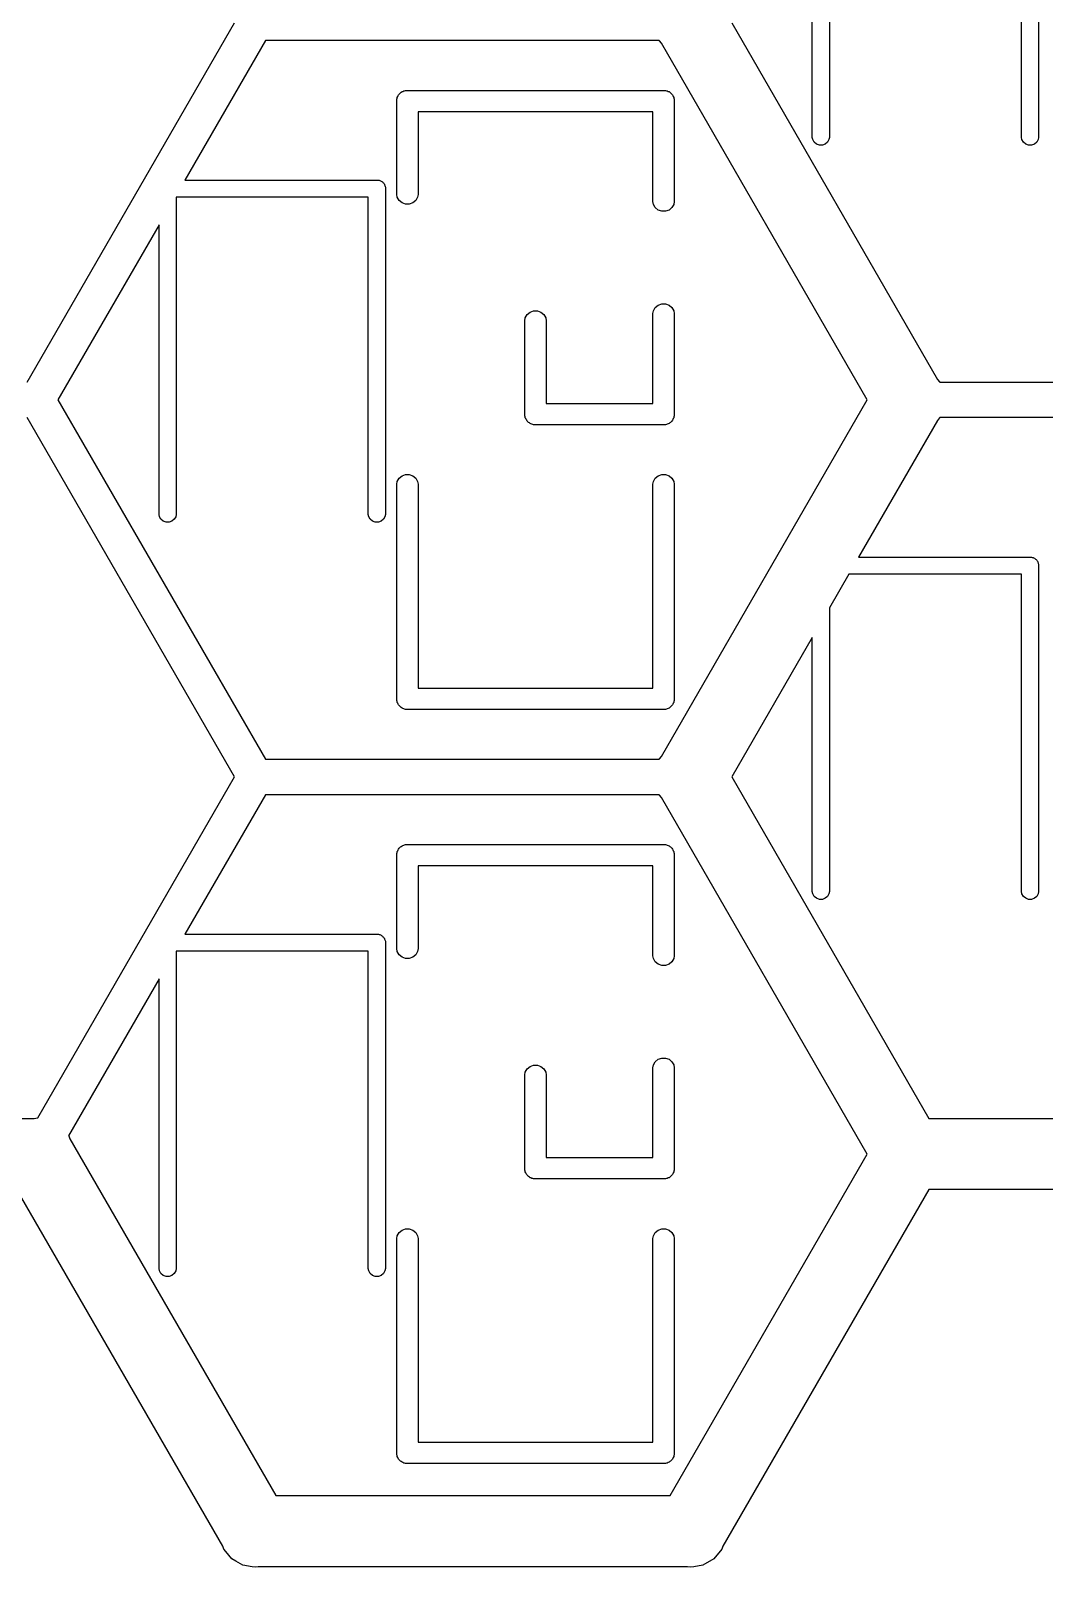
# Model space of a CAD drawing. Extents: x -0.7 to 56.4, y -0.3 to 45.3.
# Drawn here: x 13.22 to 20.34, y -0.25 to 10.54 of the extents above; entities that cross this region are included whole.
import ezdxf

# ---------------------------------------------------------------- set-up
doc = ezdxf.new("R2010")
doc.units = 0
doc.header["$MEASUREMENT"] = 0
doc.layers.add('BLACK', color=7, linetype='CONTINUOUS')

msp = doc.modelspace()

# ---------------------------------------------------------------- linework, layer by layer
at = {"layer": 'BLACK', "linetype": 'CONTINUOUS'}
for p, q in [((20.1847, 9.79476), (20.1847, 12.025)), ((20.3047, 12.0902), (20.3047, 9.79475)), ((18.8347, 11.7888), (18.8347, 9.79475)), ((18.7147, 9.79475), (18.7147, 11.5809)), ((13.1976, 8.075), (14.6554, 10.6)), ((18.1484, 10.6), (19.5953, 8.09393)), ((14.872, 10.475), (14.3061, 9.495)), ((17.6392, 10.475), (14.872, 10.475)), ((17.6399, 10.4731), (17.6392, 10.475)), ((17.6542, 10.4561), (17.6399, 10.4731)), ((19.101, 7.95), (17.6542, 10.4561)), ((15.7948, 10.0632), (15.7971, 10.0695)), ((15.7948, 10.0566), (15.7948, 10.0632)), ((15.7948, 9.39344), (15.7948, 10.0566)), ((15.7948, 10.0566), (15.7948, 10.0566)), ((15.7971, 10.0695), (15.7982, 10.076)), ((15.7982, 10.076), (15.8016, 10.0818)), ((15.8016, 10.0818), (15.8038, 10.0881)), ((15.8038, 10.0881), (15.8081, 10.0932)), ((15.8081, 10.0932), (15.8115, 10.099)), ((15.8115, 10.099), (15.8166, 10.1032)), ((15.8166, 10.1032), (15.8209, 10.1083)), ((15.8209, 10.1083), (15.8266, 10.1117)), ((15.8266, 10.1117), (15.8317, 10.116)), ((15.8317, 10.116), (15.838, 10.1182)), ((15.838, 10.1182), (15.8438, 10.1216)), ((15.8438, 10.1216), (15.8503, 10.1227)), ((15.8503, 10.1227), (15.8566, 10.125)), ((15.8566, 10.125), (15.8632, 10.125)), ((15.8632, 10.125), (15.8632, 10.125)), ((15.8632, 10.125), (17.6764, 10.125)), ((17.6764, 10.125), (17.683, 10.125)), ((17.6764, 10.125), (17.6764, 10.125)), ((17.683, 10.125), (17.6893, 10.1227)), ((17.6893, 10.1227), (17.6959, 10.1216)), ((17.6959, 10.1216), (17.7016, 10.1182)), ((17.7016, 10.1182), (17.7079, 10.116)), ((17.7079, 10.116), (17.713, 10.1117)), ((17.713, 10.1117), (17.7188, 10.1083)), ((17.7188, 10.1083), (17.723, 10.1032)), ((17.723, 10.1032), (17.7281, 10.099)), ((17.7281, 10.099), (17.7315, 10.0932)), ((17.7315, 10.0932), (17.7358, 10.0881)), ((17.7358, 10.0881), (17.738, 10.0818)), ((17.738, 10.0818), (17.7414, 10.076)), ((17.7414, 10.076), (17.7425, 10.0695)), ((17.7425, 10.0695), (17.7448, 10.0632)), ((17.7448, 10.0632), (17.7448, 10.0566)), ((17.7448, 10.0566), (17.7448, 10.0566)), ((17.7448, 10.0566), (17.7448, 9.34344)), ((17.5948, 9.975), (15.9448, 9.975)), ((15.9448, 9.975), (15.9448, 9.39344)), ((17.5948, 9.34344), (17.5948, 9.975)), ((18.7175, 9.77916), (18.7147, 9.79475)), ((18.7281, 9.76084), (18.7175, 9.77916)), ((18.7443, 9.74724), (18.7281, 9.76084)), ((18.7642, 9.74), (18.7443, 9.74724)), ((18.7853, 9.74), (18.7642, 9.74)), ((18.8052, 9.74724), (18.7853, 9.74)), ((18.8214, 9.76084), (18.8052, 9.74724)), ((18.832, 9.77916), (18.8214, 9.76084)), ((18.8347, 9.79475), (18.832, 9.77916)), ((20.1875, 9.77916), (20.1847, 9.79476)), ((20.1981, 9.76084), (20.1875, 9.77916)), ((20.2143, 9.74724), (20.1981, 9.76084)), ((20.2342, 9.74), (20.2143, 9.74724)), ((20.2553, 9.74), (20.2342, 9.74)), ((20.2752, 9.74724), (20.2553, 9.74)), ((20.2914, 9.76084), (20.2752, 9.74724)), ((20.302, 9.77916), (20.2914, 9.76084)), ((20.3047, 9.79475), (20.302, 9.77916)), ((14.3061, 9.495), (15.66, 9.495)), ((15.66, 9.495), (15.6601, 9.495)), ((15.6601, 9.495), (15.6654, 9.495)), ((15.6654, 9.495), (15.6704, 9.49318)), ((15.6704, 9.49318), (15.6756, 9.49225)), ((15.6756, 9.49225), (15.6803, 9.48959)), ((15.6803, 9.48959), (15.6853, 9.48776)), ((15.6853, 9.48776), (15.6894, 9.48433)), ((15.6894, 9.48433), (15.694, 9.48167)), ((15.694, 9.48167), (15.6974, 9.47759)), ((15.6974, 9.47759), (15.7015, 9.47416)), ((15.7015, 9.47416), (15.7041, 9.46955)), ((15.7041, 9.46955), (15.7076, 9.46546)), ((15.7076, 9.46546), (15.7094, 9.46045)), ((15.7094, 9.46045), (15.7121, 9.45584)), ((15.7121, 9.45584), (15.713, 9.45059)), ((15.713, 9.45059), (15.7148, 9.44558)), ((15.7148, 9.44558), (15.7148, 9.44025)), ((15.7148, 9.44025), (15.7148, 9.44025)), ((15.7148, 9.44025), (15.7148, 7.14475)), ((15.5948, 9.375), (14.2448, 9.375)), ((14.2448, 9.375), (14.2448, 7.14475)), ((15.5948, 7.14475), (15.5948, 9.375)), ((15.7982, 9.37395), (15.7948, 9.39344)), ((15.8115, 9.35105), (15.7982, 9.37395)), ((15.8317, 9.33405), (15.8115, 9.35105)), ((15.8566, 9.325), (15.8317, 9.33405)), ((15.883, 9.325), (15.8566, 9.325)), ((15.9079, 9.33405), (15.883, 9.325)), ((15.9281, 9.35105), (15.9079, 9.33405)), ((15.9414, 9.37395), (15.9281, 9.35105)), ((15.9448, 9.39344), (15.9414, 9.37395)), ((17.5982, 9.32395), (17.5948, 9.34344)), ((17.6115, 9.30105), (17.5982, 9.32395)), ((17.6317, 9.28405), (17.6115, 9.30105)), ((17.7281, 9.30105), (17.7079, 9.28405)), ((17.7414, 9.32395), (17.7281, 9.30105)), ((17.7448, 9.34344), (17.7414, 9.32395)), ((14.1248, 9.1809), (13.4141, 7.95)), ((14.1248, 7.14475), (14.1248, 9.1809)), ((17.6566, 9.275), (17.6317, 9.28405)), ((17.683, 9.275), (17.6566, 9.275)), ((17.7079, 9.28405), (17.683, 9.275)), ((16.6982, 8.52605), (16.7115, 8.54895)), ((16.7115, 8.54895), (16.7317, 8.56595)), ((16.7317, 8.56595), (16.7566, 8.575)), ((16.7566, 8.575), (16.783, 8.575)), ((16.783, 8.575), (16.8079, 8.56595)), ((16.8079, 8.56595), (16.8281, 8.54895)), ((16.8281, 8.54895), (16.8414, 8.52605)), ((17.5948, 8.55655), (17.5982, 8.57605)), ((17.5948, 7.925), (17.5948, 8.55655)), ((17.5982, 8.57605), (17.6115, 8.59895)), ((17.6115, 8.59895), (17.6317, 8.61595)), ((17.6317, 8.61595), (17.6566, 8.625)), ((17.6566, 8.625), (17.683, 8.625)), ((17.683, 8.625), (17.7079, 8.61595)), ((17.7079, 8.61595), (17.7281, 8.59895)), ((17.7281, 8.59895), (17.7414, 8.57605)), ((17.7414, 8.57605), (17.7448, 8.55656)), ((17.7448, 8.55656), (17.7448, 7.84344)), ((16.6948, 8.50655), (16.6982, 8.52605)), ((16.6948, 7.86322), (16.6948, 8.50655)), ((16.8414, 8.52605), (16.8448, 8.50656)), ((16.8448, 8.50656), (16.8448, 7.925)), ((19.5953, 8.09393), (19.6096, 8.07693)), ((19.6096, 8.07693), (19.6103, 8.075)), ((19.6103, 8.075), (22.3775, 8.075)), ((13.4141, 7.95), (14.872, 5.425)), ((16.8448, 7.925), (17.5948, 7.925)), ((17.6542, 5.44394), (19.101, 7.95)), ((14.6554, 5.3), (13.1976, 7.825)), ((16.6948, 7.83678), (16.6948, 7.86322)), ((16.6971, 7.83051), (16.6948, 7.83678)), ((16.6982, 7.82395), (16.6971, 7.83051)), ((16.7016, 7.81819), (16.6982, 7.82395)), ((16.7038, 7.81192), (16.7016, 7.81819)), ((16.7081, 7.80681), (16.7038, 7.81192)), ((16.7115, 7.80105), (16.7081, 7.80681)), ((16.7166, 7.79677), (16.7115, 7.80105)), ((16.7209, 7.79166), (16.7166, 7.79677)), ((16.7266, 7.78833), (16.7209, 7.79166)), ((16.7317, 7.78405), (16.7266, 7.78833)), ((16.738, 7.78177), (16.7317, 7.78405)), ((16.7438, 7.77844), (16.738, 7.78177)), ((16.7503, 7.77728), (16.7438, 7.77844)), ((16.7566, 7.775), (16.7503, 7.77728)), ((16.7632, 7.775), (16.7566, 7.775)), ((17.6764, 7.775), (16.7632, 7.775)), ((16.7632, 7.775), (16.7632, 7.775)), ((17.683, 7.775), (17.6764, 7.775)), ((17.6764, 7.775), (17.6764, 7.775)), ((17.6893, 7.77728), (17.683, 7.775)), ((17.6959, 7.77844), (17.6893, 7.77728)), ((17.7016, 7.78177), (17.6959, 7.77844)), ((17.7079, 7.78405), (17.7016, 7.78177)), ((17.713, 7.78833), (17.7079, 7.78405)), ((17.7188, 7.79166), (17.713, 7.78833)), ((17.723, 7.79676), (17.7188, 7.79166)), ((17.7281, 7.80105), (17.723, 7.79676)), ((17.7315, 7.80682), (17.7281, 7.80105)), ((17.7358, 7.81192), (17.7315, 7.80682)), ((17.738, 7.81818), (17.7358, 7.81192)), ((17.7414, 7.82395), (17.738, 7.81818)), ((17.7425, 7.83051), (17.7414, 7.82395)), ((17.7448, 7.83678), (17.7425, 7.83051)), ((17.7448, 7.84344), (17.7448, 7.84344)), ((17.7448, 7.84344), (17.7448, 7.83678)), ((19.5953, 7.80607), (19.0404, 6.845)), ((19.6096, 7.82307), (19.5953, 7.80607)), ((19.6103, 7.825), (19.6096, 7.82307)), ((22.3775, 7.825), (19.6103, 7.825)), ((15.7948, 7.35656), (15.7982, 7.37605)), ((15.7948, 5.84345), (15.7948, 7.35656)), ((15.7982, 7.37605), (15.8115, 7.39895)), ((15.8115, 7.39895), (15.8317, 7.41595)), ((15.8317, 7.41595), (15.8566, 7.425)), ((15.8566, 7.425), (15.883, 7.425)), ((15.883, 7.425), (15.9079, 7.41595)), ((15.9079, 7.41595), (15.9281, 7.39895)), ((15.9281, 7.39895), (15.9414, 7.37605)), ((15.9414, 7.37605), (15.9448, 7.35656)), ((15.9448, 7.35656), (15.9448, 5.925)), ((17.5948, 7.35655), (17.5982, 7.37605)), ((17.5948, 5.925), (17.5948, 7.35655)), ((17.5982, 7.37605), (17.6115, 7.39895)), ((17.6115, 7.39895), (17.6317, 7.41595)), ((17.6317, 7.41595), (17.6566, 7.425)), ((17.6566, 7.425), (17.683, 7.425)), ((17.683, 7.425), (17.7079, 7.41595)), ((17.7079, 7.41595), (17.7281, 7.39895)), ((17.7281, 7.39895), (17.7414, 7.37605)), ((17.7414, 7.37605), (17.7448, 7.35656)), ((17.7448, 7.35656), (17.7448, 5.84344)), ((14.1276, 7.12916), (14.1248, 7.14475)), ((14.1381, 7.11084), (14.1276, 7.12916)), ((14.2421, 7.12916), (14.2315, 7.11084)), ((14.2448, 7.14475), (14.2421, 7.12916)), ((15.5976, 7.12916), (15.5948, 7.14475)), ((15.6081, 7.11084), (15.5976, 7.12916)), ((15.7121, 7.12916), (15.7015, 7.11084)), ((15.7148, 7.14475), (15.7121, 7.12916)), ((14.1543, 7.09724), (14.1381, 7.11084)), ((14.1742, 7.09), (14.1543, 7.09724)), ((14.1954, 7.09), (14.1742, 7.09)), ((14.2153, 7.09724), (14.1954, 7.09)), ((14.2315, 7.11084), (14.2153, 7.09724)), ((15.6243, 7.09724), (15.6081, 7.11084)), ((15.6442, 7.09), (15.6243, 7.09724)), ((15.6654, 7.09), (15.6442, 7.09)), ((15.6853, 7.09724), (15.6654, 7.09)), ((15.7015, 7.11084), (15.6853, 7.09724)), ((19.0404, 6.845), (20.25, 6.845)), ((20.25, 6.845), (20.25, 6.845)), ((20.25, 6.845), (20.2553, 6.845)), ((20.2553, 6.845), (20.2603, 6.84318)), ((20.2603, 6.84318), (20.2656, 6.84225)), ((20.2656, 6.84225), (20.2702, 6.83959)), ((20.2702, 6.83959), (20.2752, 6.83776)), ((20.2752, 6.83776), (20.2793, 6.83433)), ((20.2793, 6.83433), (20.2839, 6.83167)), ((20.2839, 6.83167), (20.2873, 6.82759)), ((20.2873, 6.82759), (20.2914, 6.82416)), ((20.2914, 6.82416), (20.2941, 6.81955)), ((20.2941, 6.81955), (20.2975, 6.81546)), ((20.2975, 6.81546), (20.2993, 6.81045)), ((20.2993, 6.81045), (20.302, 6.80584)), ((20.302, 6.80584), (20.3029, 6.80059)), ((18.9711, 6.725), (18.8347, 6.48875)), ((20.1847, 6.725), (18.9711, 6.725)), ((20.1847, 4.49475), (20.1847, 6.725)), ((20.3029, 6.80059), (20.3047, 6.79558)), ((20.3047, 6.79558), (20.3047, 6.79025)), ((20.3047, 6.79025), (20.3047, 6.79025)), ((20.3047, 6.79025), (20.3047, 4.49475)), ((18.8347, 6.48875), (18.8347, 4.49475)), ((18.7147, 6.2809), (18.1484, 5.3)), ((18.7147, 4.49475), (18.7147, 6.2809)), ((15.7948, 5.84344), (15.7948, 5.84345)), ((15.7948, 5.83678), (15.7948, 5.84344)), ((15.7971, 5.83051), (15.7948, 5.83678)), ((15.9448, 5.925), (17.5948, 5.925)), ((17.7448, 5.83678), (17.7425, 5.83052)), ((17.7448, 5.84344), (17.7448, 5.84344)), ((17.7448, 5.84344), (17.7448, 5.83678)), ((15.7982, 5.82395), (15.7971, 5.83051)), ((15.8016, 5.81818), (15.7982, 5.82395)), ((15.8038, 5.81192), (15.8016, 5.81818)), ((15.8081, 5.80682), (15.8038, 5.81192)), ((15.8115, 5.80105), (15.8081, 5.80682)), ((15.8166, 5.79676), (15.8115, 5.80105)), ((15.8209, 5.79166), (15.8166, 5.79676)), ((15.8266, 5.78833), (15.8209, 5.79166)), ((15.8317, 5.78405), (15.8266, 5.78833)), ((15.838, 5.78177), (15.8317, 5.78405)), ((15.8438, 5.77844), (15.838, 5.78177)), ((15.8503, 5.77728), (15.8438, 5.77844)), ((15.8566, 5.775), (15.8503, 5.77728)), ((15.8632, 5.775), (15.8566, 5.775)), ((17.6764, 5.775), (15.8632, 5.775)), ((15.8632, 5.775), (15.8632, 5.775)), ((17.683, 5.775), (17.6764, 5.775)), ((17.6764, 5.775), (17.6764, 5.775)), ((17.6893, 5.77728), (17.683, 5.775)), ((17.6959, 5.77844), (17.6893, 5.77728)), ((17.7016, 5.78177), (17.6959, 5.77844)), ((17.7079, 5.78405), (17.7016, 5.78177)), ((17.713, 5.78833), (17.7079, 5.78405)), ((17.7188, 5.79166), (17.713, 5.78833)), ((17.723, 5.79676), (17.7188, 5.79166)), ((17.7281, 5.80105), (17.723, 5.79676)), ((17.7315, 5.80682), (17.7281, 5.80105)), ((17.7358, 5.81192), (17.7315, 5.80682)), ((17.738, 5.81818), (17.7358, 5.81192)), ((17.7414, 5.82395), (17.738, 5.81818)), ((17.7425, 5.83052), (17.7414, 5.82395)), ((14.872, 5.425), (17.6392, 5.425)), ((17.6392, 5.425), (17.6399, 5.42693)), ((17.6399, 5.42693), (17.6542, 5.44394)), ((13.2718, 2.9035), (14.6554, 5.3)), ((18.1484, 5.3), (19.5341, 2.9)), ((14.872, 5.175), (14.3061, 4.195)), ((17.6392, 5.175), (14.872, 5.175)), ((17.6399, 5.17307), (17.6392, 5.175)), ((17.6542, 5.15606), (17.6399, 5.17307)), ((19.101, 2.65), (17.6542, 5.15606)), ((15.7948, 4.76322), (15.7971, 4.76949)), ((15.7948, 4.75656), (15.7948, 4.76322)), ((15.7948, 4.75655), (15.7948, 4.75656)), ((15.7948, 4.09344), (15.7948, 4.75655)), ((15.7971, 4.76949), (15.7982, 4.77605)), ((15.7982, 4.77605), (15.8016, 4.78181)), ((15.8016, 4.78181), (15.8038, 4.78808)), ((15.8038, 4.78808), (15.8081, 4.79318)), ((15.8081, 4.79318), (15.8115, 4.79895)), ((15.8115, 4.79895), (15.8166, 4.80323)), ((15.8166, 4.80323), (15.8209, 4.80834)), ((15.8209, 4.80834), (15.8266, 4.81167)), ((15.8266, 4.81167), (15.8317, 4.81595)), ((15.8317, 4.81595), (15.838, 4.81823)), ((15.838, 4.81823), (15.8438, 4.82156)), ((15.8438, 4.82156), (15.8503, 4.82272)), ((15.8503, 4.82272), (15.8566, 4.825)), ((15.8566, 4.825), (15.8632, 4.825)), ((15.8632, 4.825), (15.8632, 4.825)), ((15.8632, 4.825), (17.6764, 4.825)), ((17.6764, 4.825), (17.683, 4.825)), ((17.6764, 4.825), (17.6764, 4.825)), ((17.683, 4.825), (17.6893, 4.82272)), ((17.6893, 4.82272), (17.6959, 4.82156)), ((17.6959, 4.82156), (17.7016, 4.81823)), ((17.7016, 4.81823), (17.7079, 4.81595)), ((17.7079, 4.81595), (17.713, 4.81167)), ((17.713, 4.81167), (17.7188, 4.80834)), ((17.7188, 4.80834), (17.723, 4.80323)), ((17.723, 4.80323), (17.7281, 4.79895)), ((17.7281, 4.79895), (17.7315, 4.79318)), ((17.7315, 4.79318), (17.7358, 4.78808)), ((17.7358, 4.78808), (17.738, 4.78182)), ((17.738, 4.78182), (17.7414, 4.77605)), ((17.7414, 4.77605), (17.7425, 4.76948)), ((17.7425, 4.76948), (17.7448, 4.76322)), ((17.7448, 4.76322), (17.7448, 4.75656)), ((17.7448, 4.75656), (17.7448, 4.75656)), ((17.7448, 4.75656), (17.7448, 4.04344)), ((17.5948, 4.675), (15.9448, 4.675)), ((15.9448, 4.675), (15.9448, 4.09344)), ((17.5948, 4.04344), (17.5948, 4.675)), ((18.7175, 4.47916), (18.7147, 4.49475)), ((18.7281, 4.46084), (18.7175, 4.47916)), ((18.7443, 4.44724), (18.7281, 4.46084)), ((18.7642, 4.44), (18.7443, 4.44724)), ((18.7853, 4.44), (18.7642, 4.44)), ((18.8052, 4.44724), (18.7853, 4.44)), ((18.8214, 4.46084), (18.8052, 4.44724)), ((18.832, 4.47916), (18.8214, 4.46084)), ((18.8347, 4.49475), (18.832, 4.47916)), ((20.1875, 4.47916), (20.1847, 4.49475)), ((20.1981, 4.46084), (20.1875, 4.47916)), ((20.2143, 4.44724), (20.1981, 4.46084)), ((20.2342, 4.44), (20.2143, 4.44724)), ((20.2553, 4.44), (20.2342, 4.44)), ((20.2752, 4.44724), (20.2553, 4.44)), ((20.2914, 4.46084), (20.2752, 4.44724)), ((20.302, 4.47916), (20.2914, 4.46084)), ((20.3047, 4.49475), (20.302, 4.47916)), ((14.3061, 4.195), (15.66, 4.195)), ((15.66, 4.195), (15.6601, 4.195)), ((15.6601, 4.195), (15.6654, 4.195)), ((15.6654, 4.195), (15.6704, 4.19318)), ((15.6704, 4.19318), (15.6756, 4.19225)), ((15.6756, 4.19225), (15.6803, 4.18959)), ((15.6803, 4.18959), (15.6853, 4.18776)), ((15.6853, 4.18776), (15.6894, 4.18433)), ((15.6894, 4.18433), (15.694, 4.18167)), ((15.694, 4.18167), (15.6974, 4.17759)), ((15.6974, 4.17759), (15.7015, 4.17416)), ((15.7015, 4.17416), (15.7041, 4.16955)), ((15.7041, 4.16955), (15.7076, 4.16546)), ((15.7076, 4.16546), (15.7094, 4.16045)), ((15.7094, 4.16045), (15.7121, 4.15584)), ((15.7121, 4.15584), (15.713, 4.15059)), ((15.713, 4.15059), (15.7148, 4.14558)), ((15.7148, 4.14558), (15.7148, 4.14025)), ((15.7148, 4.14025), (15.7148, 4.14025)), ((15.7148, 4.14025), (15.7148, 1.84475)), ((15.5948, 4.075), (14.2448, 4.075)), ((14.2448, 4.075), (14.2448, 1.84475)), ((15.5948, 1.84475), (15.5948, 4.075)), ((15.7982, 4.07395), (15.7948, 4.09344)), ((15.8115, 4.05105), (15.7982, 4.07395)), ((15.8317, 4.03405), (15.8115, 4.05105)), ((15.8566, 4.025), (15.8317, 4.03405)), ((15.883, 4.025), (15.8566, 4.025)), ((15.9079, 4.03405), (15.883, 4.025)), ((15.9281, 4.05105), (15.9079, 4.03405)), ((15.9414, 4.07395), (15.9281, 4.05105)), ((15.9448, 4.09344), (15.9414, 4.07395)), ((17.5982, 4.02395), (17.5948, 4.04344)), ((17.6115, 4.00105), (17.5982, 4.02395)), ((17.6317, 3.98405), (17.6115, 4.00105)), ((17.7281, 4.00105), (17.7079, 3.98405)), ((17.7414, 4.02395), (17.7281, 4.00105)), ((17.7448, 4.04344), (17.7414, 4.02395)), ((17.6566, 3.975), (17.6317, 3.98405)), ((17.683, 3.975), (17.6566, 3.975)), ((17.7079, 3.98405), (17.683, 3.975)), ((14.1248, 3.8809), (13.4883, 2.7785)), ((14.1248, 1.84475), (14.1248, 3.8809)), ((16.6982, 3.22605), (16.7115, 3.24895)), ((16.7115, 3.24895), (16.7317, 3.26595)), ((16.7317, 3.26595), (16.7566, 3.275)), ((16.7566, 3.275), (16.783, 3.275)), ((16.783, 3.275), (16.8079, 3.26595)), ((16.8079, 3.26595), (16.8281, 3.24895)), ((16.8281, 3.24895), (16.8414, 3.22605)), ((17.5948, 3.25655), (17.5982, 3.27605)), ((17.5948, 2.625), (17.5948, 3.25655)), ((17.5982, 3.27605), (17.6115, 3.29895)), ((17.6115, 3.29895), (17.6317, 3.31595)), ((17.6317, 3.31595), (17.6566, 3.325)), ((17.6566, 3.325), (17.683, 3.325)), ((17.683, 3.325), (17.7079, 3.31595)), ((17.7079, 3.31595), (17.7281, 3.29895)), ((17.7281, 3.29895), (17.7414, 3.27605)), ((17.7414, 3.27605), (17.7448, 3.25656)), ((17.7448, 3.25656), (17.7448, 2.54344)), ((16.6948, 3.20655), (16.6982, 3.22605)), ((16.6948, 2.56322), (16.6948, 3.20655)), ((16.8414, 3.22605), (16.8448, 3.20656)), ((16.8448, 3.20656), (16.8448, 2.625)), ((10.2317, 2.9), (13.2479, 2.9)), ((13.2479, 2.9), (13.2698, 2.90386)), ((13.2698, 2.90386), (13.2718, 2.9035)), ((19.5341, 2.9), (22.4278, 2.9)), ((13.4883, 2.7785), (13.4896, 2.77693)), ((13.4896, 2.77693), (13.4972, 2.75605)), ((13.4972, 2.75605), (14.9441, 0.25)), ((16.8448, 2.625), (17.5948, 2.625)), ((17.7154, 0.25), (19.101, 2.65)), ((16.6948, 2.53678), (16.6948, 2.56322)), ((16.6971, 2.53051), (16.6948, 2.53678)), ((16.6982, 2.52395), (16.6971, 2.53051)), ((16.7016, 2.51819), (16.6982, 2.52395)), ((16.7038, 2.51192), (16.7016, 2.51819)), ((16.7081, 2.50681), (16.7038, 2.51192)), ((16.7115, 2.50105), (16.7081, 2.50681)), ((16.7166, 2.49677), (16.7115, 2.50105)), ((16.7209, 2.49166), (16.7166, 2.49677)), ((16.7266, 2.48833), (16.7209, 2.49166)), ((16.7317, 2.48405), (16.7266, 2.48833)), ((16.738, 2.48177), (16.7317, 2.48405)), ((17.7079, 2.48405), (17.7016, 2.48177)), ((17.713, 2.48833), (17.7079, 2.48405)), ((17.7188, 2.49166), (17.713, 2.48833)), ((17.723, 2.49676), (17.7188, 2.49166)), ((17.7281, 2.50105), (17.723, 2.49676)), ((17.7315, 2.50682), (17.7281, 2.50105)), ((17.7358, 2.51192), (17.7315, 2.50682)), ((17.738, 2.51818), (17.7358, 2.51192)), ((17.7414, 2.52395), (17.738, 2.51818)), ((17.7425, 2.53051), (17.7414, 2.52395)), ((17.7448, 2.53678), (17.7425, 2.53051)), ((17.7448, 2.54344), (17.7448, 2.54344)), ((17.7448, 2.54344), (17.7448, 2.53678)), ((14.5723, -0.10606), (13.1255, 2.4)), ((16.7438, 2.47844), (16.738, 2.48177)), ((16.7503, 2.47728), (16.7438, 2.47844)), ((16.7566, 2.475), (16.7503, 2.47728)), ((16.7632, 2.475), (16.7566, 2.475)), ((17.6764, 2.475), (16.7632, 2.475)), ((16.7632, 2.475), (16.7632, 2.475)), ((17.683, 2.475), (17.6764, 2.475)), ((17.6764, 2.475), (17.6764, 2.475)), ((17.6893, 2.47728), (17.683, 2.475)), ((17.6959, 2.47844), (17.6893, 2.47728)), ((17.7016, 2.48177), (17.6959, 2.47844)), ((19.5341, 2.4), (18.0872, -0.10606)), ((22.3053, 2.4), (19.5341, 2.4)), ((15.7948, 2.05656), (15.7982, 2.07605)), ((15.7948, 0.54344), (15.7948, 2.05656)), ((15.7982, 2.07605), (15.8115, 2.09895)), ((15.8115, 2.09895), (15.8317, 2.11595)), ((15.8317, 2.11595), (15.8566, 2.125)), ((15.8566, 2.125), (15.883, 2.125)), ((15.883, 2.125), (15.9079, 2.11595)), ((15.9079, 2.11595), (15.9281, 2.09895)), ((15.9281, 2.09895), (15.9414, 2.07605)), ((15.9414, 2.07605), (15.9448, 2.05656)), ((15.9448, 2.05656), (15.9448, 0.625)), ((17.5948, 2.05655), (17.5982, 2.07605)), ((17.5948, 0.625), (17.5948, 2.05655)), ((17.5982, 2.07605), (17.6115, 2.09895)), ((17.6115, 2.09895), (17.6317, 2.11595)), ((17.6317, 2.11595), (17.6566, 2.125)), ((17.6566, 2.125), (17.683, 2.125)), ((17.683, 2.125), (17.7079, 2.11595)), ((17.7079, 2.11595), (17.7281, 2.09895)), ((17.7281, 2.09895), (17.7414, 2.07605)), ((17.7414, 2.07605), (17.7448, 2.05656)), ((17.7448, 2.05656), (17.7448, 0.54344)), ((14.1276, 1.82916), (14.1248, 1.84475)), ((14.2448, 1.84475), (14.2421, 1.82916)), ((15.5976, 1.82916), (15.5948, 1.84475)), ((15.7148, 1.84475), (15.7121, 1.82916)), ((14.1381, 1.81084), (14.1276, 1.82916)), ((14.1543, 1.79724), (14.1381, 1.81084)), ((14.1742, 1.79), (14.1543, 1.79724)), ((14.1954, 1.79), (14.1742, 1.79)), ((14.2153, 1.79724), (14.1954, 1.79)), ((14.2315, 1.81084), (14.2153, 1.79724)), ((14.2421, 1.82916), (14.2315, 1.81084)), ((15.6081, 1.81084), (15.5976, 1.82916)), ((15.6243, 1.79724), (15.6081, 1.81084)), ((15.6442, 1.79), (15.6243, 1.79724)), ((15.6654, 1.79), (15.6442, 1.79)), ((15.6853, 1.79724), (15.6654, 1.79)), ((15.7015, 1.81084), (15.6853, 1.79724)), ((15.7121, 1.82916), (15.7015, 1.81084)), ((15.7948, 0.53678), (15.7948, 0.54344)), ((15.7948, 0.54344), (15.7948, 0.54344)), ((15.9448, 0.625), (17.5948, 0.625)), ((17.7448, 0.54344), (17.7448, 0.54344)), ((17.7448, 0.54344), (17.7448, 0.53678)), ((15.7971, 0.53051), (15.7948, 0.53678)), ((15.7982, 0.52395), (15.7971, 0.53051)), ((15.8016, 0.51819), (15.7982, 0.52395)), ((15.8038, 0.51192), (15.8016, 0.51819)), ((15.8081, 0.50682), (15.8038, 0.51192)), ((15.8115, 0.50105), (15.8081, 0.50682)), ((15.8166, 0.49677), (15.8115, 0.50105)), ((15.8209, 0.49166), (15.8166, 0.49677)), ((15.8266, 0.48833), (15.8209, 0.49166)), ((15.8317, 0.48405), (15.8266, 0.48833)), ((15.838, 0.48177), (15.8317, 0.48405)), ((15.8438, 0.47844), (15.838, 0.48177)), ((15.8503, 0.47728), (15.8438, 0.47844)), ((15.8566, 0.475), (15.8503, 0.47728)), ((15.8632, 0.475), (15.8566, 0.475)), ((17.6764, 0.475), (15.8632, 0.475)), ((15.8632, 0.475), (15.8632, 0.475)), ((17.683, 0.475), (17.6764, 0.475)), ((17.6764, 0.475), (17.6764, 0.475)), ((17.6893, 0.47728), (17.683, 0.475)), ((17.6959, 0.47844), (17.6893, 0.47728)), ((17.7016, 0.48177), (17.6959, 0.47844)), ((17.7079, 0.48405), (17.7016, 0.48177)), ((17.713, 0.48833), (17.7079, 0.48405)), ((17.7188, 0.49166), (17.713, 0.48833)), ((17.723, 0.49677), (17.7188, 0.49166)), ((17.7281, 0.50105), (17.723, 0.49677)), ((17.7315, 0.50682), (17.7281, 0.50105)), ((17.7358, 0.51192), (17.7315, 0.50682)), ((17.738, 0.51818), (17.7358, 0.51192)), ((17.7414, 0.52395), (17.738, 0.51818)), ((17.7425, 0.53051), (17.7414, 0.52395)), ((17.7448, 0.53678), (17.7425, 0.53051)), ((14.9441, 0.25), (17.7154, 0.25)), ((14.5799, -0.12693), (14.5723, -0.10606)), ((18.0872, -0.10606), (18.0796, -0.12693)), ((14.5942, -0.14394), (14.5799, -0.12693)), ((14.6366, -0.19446), (14.5942, -0.14394)), ((14.5942, -0.14394), (14.5942, -0.14394)), ((14.6646, -0.2106), (14.6366, -0.19446)), ((14.713, -0.23855), (14.6646, -0.2106)), ((18.0229, -0.19446), (17.9466, -0.23855)), ((18.0796, -0.12693), (18.0229, -0.19446)), ((14.7779, -0.25), (14.713, -0.23855)), ((14.7998, -0.25386), (14.7779, -0.25)), ((14.7779, -0.25), (14.7779, -0.25)), ((14.8216, -0.25), (14.7998, -0.25386)), ((17.8379, -0.25), (14.8216, -0.25)), ((17.8597, -0.25386), (17.8379, -0.25)), ((17.8816, -0.25), (17.8597, -0.25386)), ((17.9466, -0.23855), (17.8816, -0.25)), ((17.8816, -0.25), (17.8816, -0.25))]:
    msp.add_line(p, q, dxfattribs=at)

doc.saveas('drawing.dxf')
